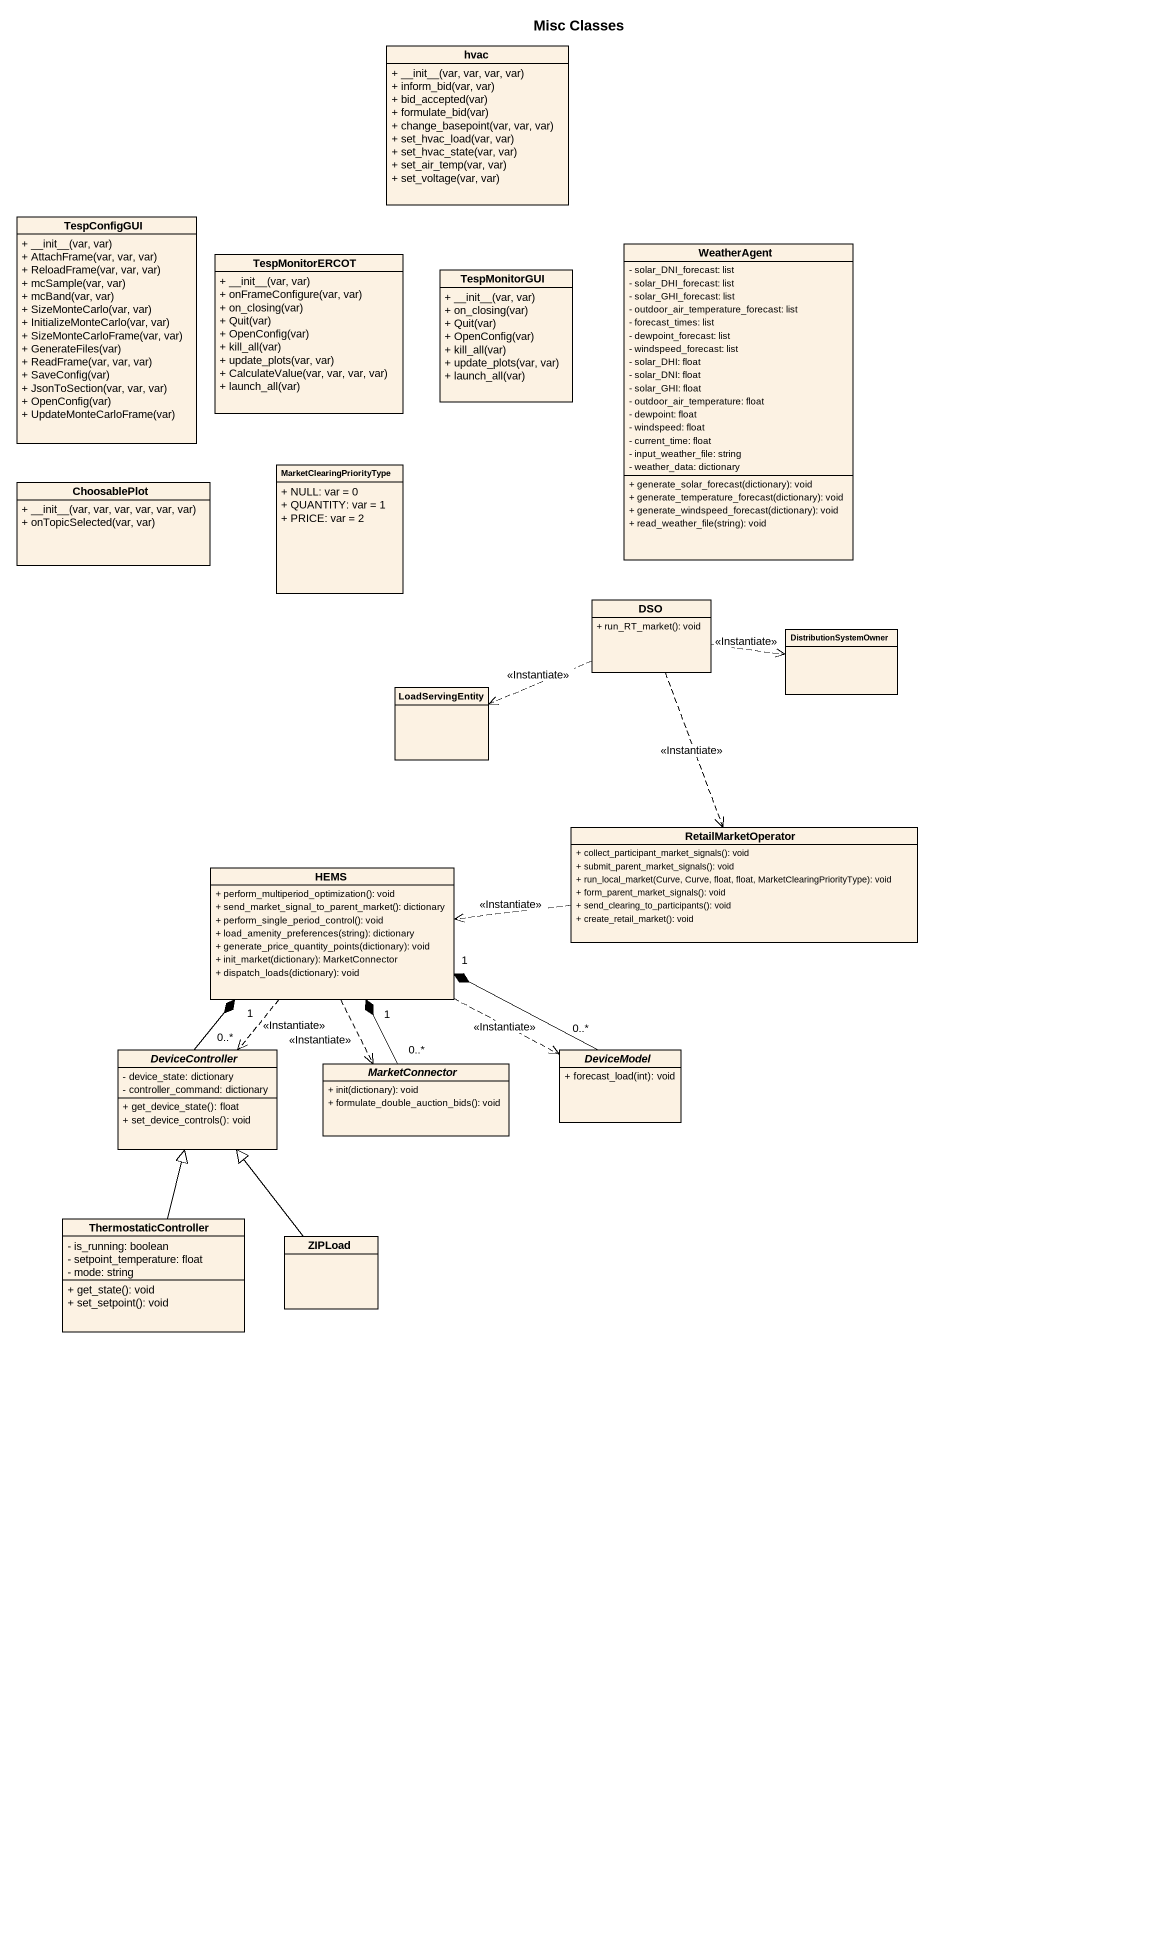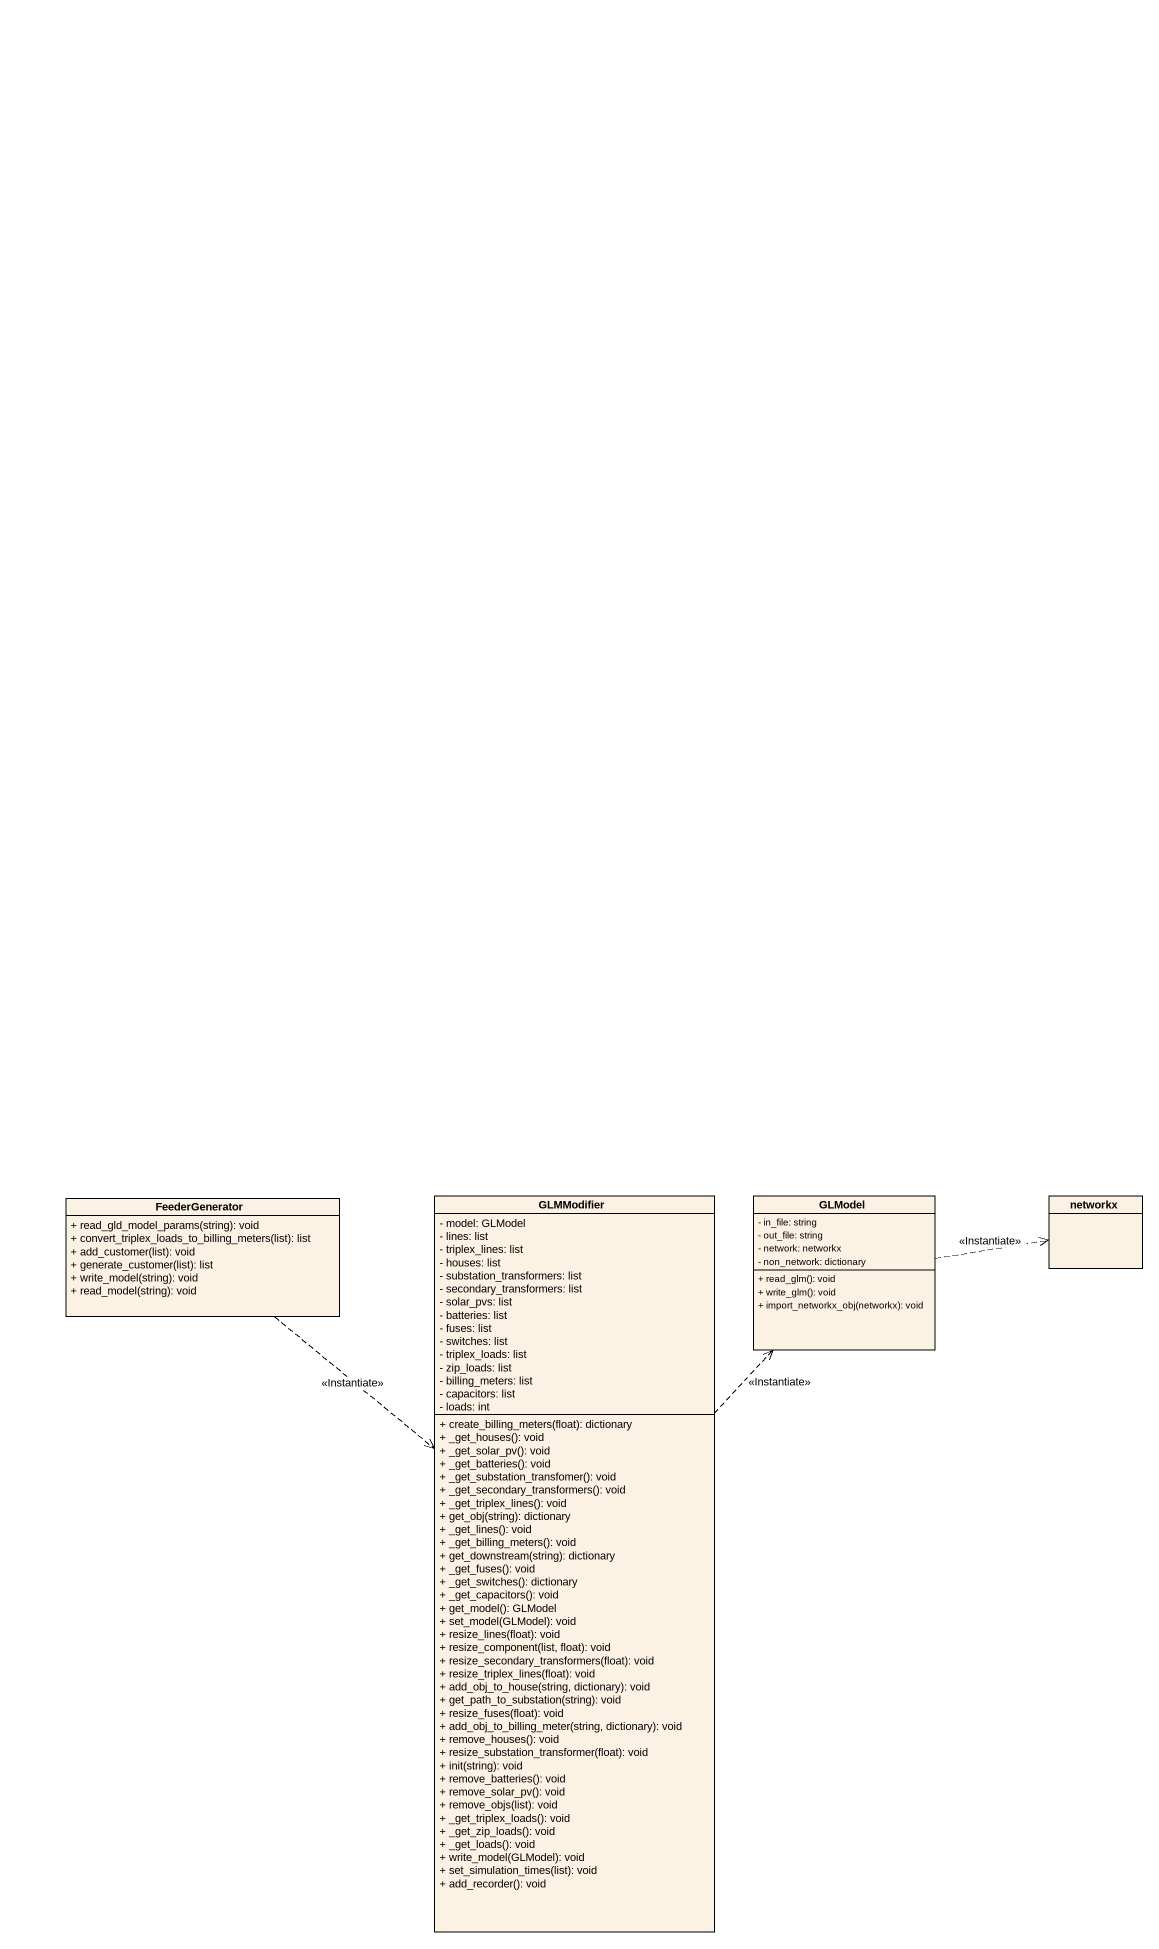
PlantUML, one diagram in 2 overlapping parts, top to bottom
@startuml
title Misc Classes
hide circle
hide empty members
skinparam classAttributeIconSize 0
class hvac {
  + ~__init~__(var, var, var, var)
  + inform_bid(var, var)
  + bid_accepted(var)
  + formulate_bid(var)
  + change_basepoint(var, var, var)
  + set_hvac_load(var, var)
  + set_hvac_state(var, var)
  + set_air_temp(var, var)
  + set_voltage(var, var)
}
class TespConfigGUI {
  + ~__init~__(var, var)
  + AttachFrame(var, var, var)
  + ReloadFrame(var, var, var)
  + mcSample(var, var)
  + mcBand(var, var)
  + SizeMonteCarlo(var, var)
  + InitializeMonteCarlo(var, var)
  + SizeMonteCarloFrame(var, var)
  + GenerateFiles(var)
  + ReadFrame(var, var, var)
  + SaveConfig(var)
  + JsonToSection(var, var, var)
  + OpenConfig(var)
  + UpdateMonteCarloFrame(var)
}
class TespMonitorERCOT {
  + ~__init~__(var, var)
  + onFrameConfigure(var, var)
  + on_closing(var)
  + Quit(var)
  + OpenConfig(var)
  + kill_all(var)
  + update_plots(var, var)
  + CalculateValue(var, var, var, var)
  + launch_all(var)
}
class WeatherAgent {
  - solar_DNI_forecast: list
  - solar_DHI_forecast: list
  - solar_GHI_forecast: list
  - outdoor_air_temperature_forecast: list
  - forecast_times: list
  - dewpoint_forecast: list
  - windspeed_forecast: list
  - solar_DHI: float
  - solar_DNI: float
  - solar_GHI: float
  - outdoor_air_temperature: float
  - dewpoint: float
  - windspeed: float
  - current_time: float
  - input_weather_file: string
  - weather_data: dictionary
  + generate_solar_forecast(dictionary): void
  + generate_temperature_forecast(dictionary): void
  + generate_windspeed_forecast(dictionary): void
  + read_weather_file(string): void
}
class TespMonitorGUI {
  + ~__init~__(var, var)
  + on_closing(var)
  + Quit(var)
  + OpenConfig(var)
  + kill_all(var)
  + update_plots(var, var)
  + launch_all(var)
}
class ChoosablePlot {
  + ~__init~__(var, var, var, var, var, var)
  + onTopicSelected(var, var)
}
class MarketClearingPriorityType {
  + NULL: var = 0
  + QUANTITY: var = 1
  + PRICE: var = 2
}
class DSO {
  + run_RT_market(): void
}
class DistributionSystemOwner
class LoadServingEntity
class RetailMarketOperator {
  + collect_participant_market_signals(): void
  + submit_parent_market_signals(): void
  + run_local_market(Curve, Curve, float, float, MarketClearingPriorityType): void
  + form_parent_market_signals(): void
  + send_clearing_to_participants(): void
  + create_retail_market(): void
}
class HEMS {
  + perform_multiperiod_optimization(): void
  + send_market_signal_to_parent_market(): dictionary
  + perform_single_period_control(): void
  + load_amenity_preferences(string): dictionary
  + generate_price_quantity_points(dictionary): void
  + init_market(dictionary): MarketConnector
  + dispatch_loads(dictionary): void
}
abstract class DeviceController {
  - device_state: dictionary
  - controller_command: dictionary
  + get_device_state(): float
  + set_device_controls(): void
}
abstract class DeviceModel {
  + forecast_load(int): void
}
abstract class MarketConnector {
  + init(dictionary): void
  + formulate_double_auction_bids(): void
}
class ThermostaticController {
  - is_running: boolean
  - setpoint_temperature: float
  - mode: string
  + get_state(): void
  + set_setpoint(): void
}
class ZIPLoad
class FeederGenerator {
  + read_gld_model_params(string): void
  + convert_triplex_loads_to_billing_meters(list): list
  + add_customer(list): void
  + generate_customer(list): list
  + write_model(string): void
  + read_model(string): void
}
class GLMModifier {
  - model: GLModel
  - lines: list
  - triplex_lines: list
  - houses: list
  - substation_transformers: list
  - secondary_transformers: list
  - solar_pvs: list
  - batteries: list
  - fuses: list
  - switches: list
  - triplex_loads: list
  - zip_loads: list
  - billing_meters: list
  - capacitors: list
  - loads: int
  + create_billing_meters(float): dictionary
  + _get_houses(): void
  + _get_solar_pv(): void
  + _get_batteries(): void
  + _get_substation_transfomer(): void
  + _get_secondary_transformers(): void
  + _get_triplex_lines(): void
  + get_obj(string): dictionary
  + _get_lines(): void
  + _get_billing_meters(): void
  + get_downstream(string): dictionary
  + _get_fuses(): void
  + _get_switches(): dictionary
  + _get_capacitors(): void
  + get_model(): GLModel
  + set_model(GLModel): void
  + resize_lines(float): void
  + resize_component(list, float): void
  + resize_secondary_transformers(float): void
  + resize_triplex_lines(float): void
  + add_obj_to_house(string, dictionary): void
  + get_path_to_substation(string): void
  + resize_fuses(float): void
  + add_obj_to_billing_meter(string, dictionary): void
  + remove_houses(): void
  + resize_substation_transformer(float): void
  + init(string): void
  + remove_batteries(): void
  + remove_solar_pv(): void
  + remove_objs(list): void
  + _get_triplex_loads(): void
  + _get_zip_loads(): void
  + _get_loads(): void
  + write_model(GLModel): void
  + set_simulation_times(list): void
  + add_recorder(): void
}
class GLModel {
  - in_file: string
  - out_file: string
  - network: networkx
  - non_network: dictionary
  + read_glm(): void
  + write_glm(): void
  + import_networkx_obj(networkx): void
}
class networkx
DSO .right.> DistributionSystemOwner : <<Instantiate>>
DSO .left.> LoadServingEntity : <<Instantiate>>
DSO ..> RetailMarketOperator : <<Instantiate>>
RetailMarketOperator .left.> HEMS : <<Instantiate>>
HEMS ..> DeviceController : <<Instantiate>>
HEMS .right.> DeviceModel : <<Instantiate>>
HEMS ..> MarketConnector : <<Instantiate>>
DeviceController "0..*" -up-* "1" HEMS
DeviceModel "0..*" -left-* "1" HEMS
MarketConnector "0..*" -up-* "1" HEMS
ThermostaticController -up-|> DeviceController
ZIPLoad -up-|> DeviceController
FeederGenerator ..> GLMModifier : <<Instantiate>>
GLMModifier .up.> GLModel : <<Instantiate>>
GLModel .right.> networkx : <<Instantiate>>
@enduml
